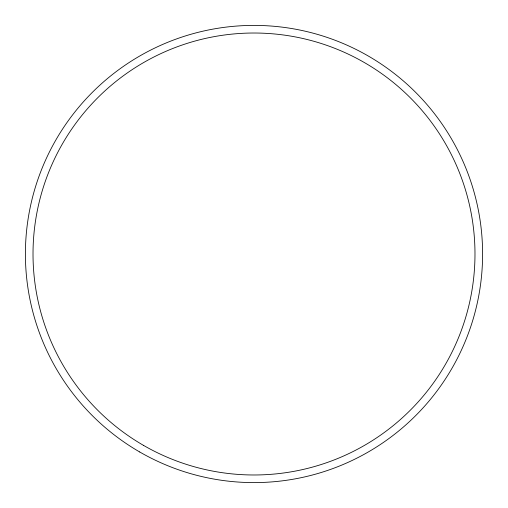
<?xml version="1.0" encoding="UTF-8"?>
<svg xmlns="http://www.w3.org/2000/svg" width="508" height="508" viewBox="0 0 508 508"><rect width="100%" height="100%" fill="white"/><g stroke="black" fill="none" stroke-linecap="round" stroke-linejoin="round"><path stroke-width="0.76" d="M139.7 451.974A228.6 228.6 0 0 0 482.6 254A228.6 228.6 0 0 0 139.7 56.026A228.6 228.6 0 0 0 139.7 451.974M143.51 445.376A220.98 220.98 0 0 0 474.98 254A220.98 220.98 0 0 0 143.51 62.624A220.98 220.98 0 0 0 143.51 445.376"/></g></svg>
